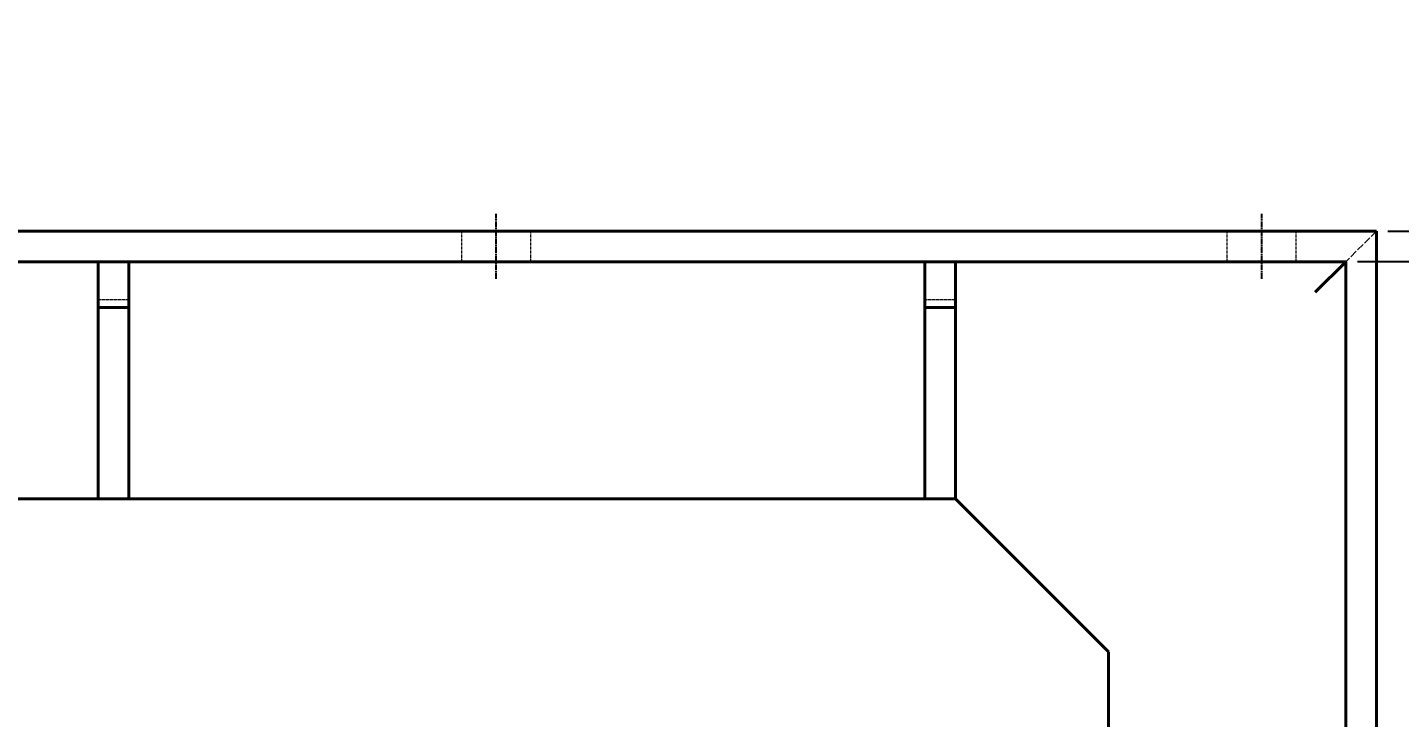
# Model space of a CAD drawing. Header units: millimetres. Extents: x 0 to 2375, y 0 to 3360.
# Drawn here: x 939.3 to 1118.6, y 2742.9 to 2833.2 of the extents above; entities that cross this region are included whole.
import ezdxf

# ---------------------------------------------------------------- set-up
doc = ezdxf.new("R2010")
doc.units = ezdxf.units.MM
doc.linetypes.add('DPJA0641_Hot Stamping Coil$0$CHAIN', pattern=[0.3543, 0.2362, -0.0295, 0.0591, -0.0295])
doc.linetypes.add('DPJA0641_Hot Stamping Coil$0$DASHED', pattern=[0.2067, 0.1654, -0.0413])
for name, color, linetype, lineweight in [('DPJA0641_Hot Stamping Coil$0$가려진 것(ISO)', 2, 'DPJA0641_Hot Stamping Coil$0$DASHED', 18), ('DPJA0641_Hot Stamping Coil$0$가시적인 것(ISO)', 3, 'Continuous', 40), ('DPJA0641_Hot Stamping Coil$0$중심선(ISO)', 1, 'Continuous', 25), ('DPJA0641_Hot Stamping Coil$0$치수(ISO)', 2, 'Continuous', 25)]:
    doc.layers.add(name, color=color, linetype=linetype, lineweight=lineweight)
doc.styles.add('DPJA0641_Hot Stamping Coil$0$치수 텍스트_PSTEK_POSCO', font='isocp.shx')
doc.dimstyles.new('DPJA0641_Hot Stamping Coil$0$치수_PSTEK_POSCO', dxfattribs={"dimscale": 3, "dimtxt": 2.5, "dimasz": 2.5, "dimexe": 2, "dimexo": 0.5, "dimgap": 1, "dimtad": 1, "dimrnd": 1e-08, "dimdsep": 46, "dimtxsty": 'DPJA0641_Hot Stamping Coil$0$치수 텍스트_PSTEK_POSCO', "dimcen": 0.09, "dimdle": 10, "dimclrd": 7, "dimclre": 7, "dimclrt": 2, "dimadec": 1, "dimazin": 2, "dimtfac": 1, "dimtmove": 0, "dimatfit": 3, "dimfxl": 0, "dimtolj": 1, "dimlwd": -1, "dimlwe": -1, "dimarcsym": 0})

# ---------------------------------------------------------------- blocks, each defined once
blk = doc.blocks.new('*D270')
at = {"layer": 'Defpoints', "color": 0}
for p in [(1115.54, 337.4), (1214.66, 337.4), (1115.54, 242.4)]:
    blk.add_point(p, dxfattribs=at)
at = {"layer": 'DPJA0641_Hot Stamping Coil$0$치수(ISO)', "color": 7}
for p, q in [((1117.04, 337.4), (1220.66, 337.4)), ((1214.66, 249.9), (1214.66, 329.9)), ((1117.04, 242.4), (1220.66, 242.4))]:
    blk.add_line(p, q, dxfattribs=at)
for points in [[(1213.41, 329.9), (1215.91, 329.9), (1214.66, 337.4)], [(1213.41, 249.9), (1215.91, 249.9), (1214.66, 242.4)]]:
    blk.add_solid(points, dxfattribs=at)
at = {"layer": 'DPJA0641_Hot Stamping Coil$0$치수(ISO)', "color": 2, "insert": (1207.91, 285.46), "char_height": 7.5, "attachment_point": 4, "rotation": 90, "style": 'DPJA0641_Hot Stamping Coil$0$치수 텍스트_PSTEK_POSCO'}
blk.add_mtext('\\A1;95', dxfattribs=at)
blk = doc.blocks.new('*D279')
at = {"layer": 'Defpoints', "color": 0}
for p in [(1115.54, 337.4), (1186.68, 337.4), (1111.54, 333.4)]:
    blk.add_point(p, dxfattribs=at)
at = {"layer": 'DPJA0641_Hot Stamping Coil$0$치수(ISO)', "color": 7}
for p, q in [((1186.68, 344.9), (1186.68, 364.03)), ((1117.04, 337.4), (1192.68, 337.4)), ((1186.68, 333.4), (1186.68, 337.4)), ((1113.04, 333.4), (1192.68, 333.4)), ((1186.68, 325.9), (1186.68, 318.4))]:
    blk.add_line(p, q, dxfattribs=at)
for points in [[(1185.43, 344.9), (1187.93, 344.9), (1186.68, 337.4)], [(1185.43, 325.9), (1187.93, 325.9), (1186.68, 333.4)]]:
    blk.add_solid(points, dxfattribs=at)
at = {"layer": 'DPJA0641_Hot Stamping Coil$0$치수(ISO)', "color": 2, "insert": (1179.93, 357.28), "char_height": 7.5, "attachment_point": 4, "rotation": 90, "style": 'DPJA0641_Hot Stamping Coil$0$치수 텍스트_PSTEK_POSCO'}
blk.add_mtext('\\A1;4', dxfattribs=at)
blk = doc.blocks.new('DPJA0641_Hot Stamping Coil')
at = {"layer": 'DPJA0641_Hot Stamping Coil$0$가려진 것(ISO)', "color": 131, "ltscale": 2.539495}
for p, q in [((996.045, 333.396), (996.045, 337.396)), ((1005.045, 333.396), (1005.045, 337.396)), ((1096.045, 333.396), (1096.045, 337.396)), ((1105.045, 333.396), (1105.045, 337.396)), ((952.545, 328.396), (948.545, 328.396)), ((1060.545, 328.396), (1056.545, 328.396))]:
    blk.add_line(p, q, dxfattribs=at)
at = {"layer": 'DPJA0641_Hot Stamping Coil$0$가려진 것(ISO)', "color": 131, "ltscale": 6.023576}
blk.add_line((1115.545, 337.396), (1111.545, 333.396), dxfattribs=at)
at = {"layer": 'DPJA0641_Hot Stamping Coil$0$가시적인 것(ISO)', "color": 131}
for p, q in [((785.545, 337.396), (1115.545, 337.396)), ((1115.545, 337.396), (1115.545, 252.396)), ((1111.545, 333.396), (789.545, 333.396)), ((948.545, 333.396), (952.545, 333.396)), ((948.545, 327.396), (948.545, 333.396)), ((952.545, 333.396), (952.545, 327.396)), ((1056.545, 333.396), (1060.545, 333.396)), ((1056.545, 327.396), (1056.545, 333.396)), ((1060.545, 333.396), (1060.545, 327.396)), ((1107.545, 329.396), (1111.545, 333.396)), ((1111.545, 252.396), (1111.545, 333.396)), ((948.545, 327.396), (948.545, 302.396)), ((952.545, 327.396), (948.545, 327.396)), ((952.545, 302.396), (952.545, 327.396)), ((1056.545, 327.396), (1056.545, 302.396)), ((1060.545, 327.396), (1056.545, 327.396)), ((1060.545, 302.396), (1060.545, 327.396)), ((844.545, 302.396), (948.545, 302.396)), ((948.545, 302.396), (952.545, 302.396)), ((952.545, 302.396), (1056.545, 302.396)), ((1056.545, 302.396), (1060.545, 302.396)), ((1080.545, 282.396), (1060.545, 302.396)), ((1080.545, 282.396), (1080.545, 252.396))]:
    blk.add_line(p, q, dxfattribs=at)
at = {"layer": 'DPJA0641_Hot Stamping Coil$0$중심선(ISO)', "linetype": 'DPJA0641_Hot Stamping Coil$0$CHAIN', "ltscale": 3.148321}
for p, q in [((1000.545, 331.146), (1000.545, 339.646)), ((1100.545, 331.146), (1100.545, 339.646))]:
    blk.add_line(p, q, dxfattribs=at)
at = {"layer": 'DPJA0641_Hot Stamping Coil$0$치수(ISO)', "color": 7}
for base, p1, angle, override, picture, middle in [((1186.678, 337.396), (1111.545, 333.396), 90, {"dimdec": 2, "dimtp": 0, "dimtm": 0, "dimtdec": 2, "dimtofl": 1, "dimatfit": 1}, '*D279', (1186.678, 359.157)), ((1214.66, 337.396), (1115.545, 242.396), 270, {"dimdec": 2, "dimtp": 0, "dimtm": 0, "dimtdec": 2, "dimtofl": 0, "dimatfit": 1}, '*D270', (1214.66, 289.896))]:
    dim = blk.add_linear_dim(base=base, p1=p1, p2=(1115.545, 337.396), angle=angle, dimstyle='DPJA0641_Hot Stamping Coil$0$치수_PSTEK_POSCO', override=override, dxfattribs=at)
    dim.commit()
    dim.dimension.update_dxf_attribs({"geometry": picture, "text_midpoint": middle, "dimtype": 128})

msp = doc.modelspace()

# ---------------------------------------------------------------- block references
msp.add_blockref('DPJA0641_Hot Stamping Coil', (0, 2469.13))

doc.saveas('drawing.dxf')
